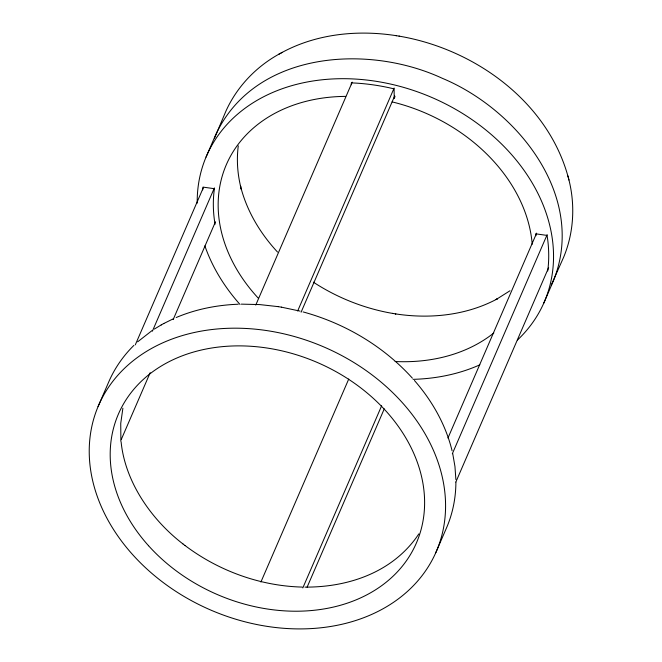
<?xml version="1.0" encoding="UTF-8"?>
<svg xmlns="http://www.w3.org/2000/svg" width="662" height="662" viewBox="0 0 662 662"><rect width="100%" height="100%" fill="white"/><g stroke="black" fill="none" stroke-linecap="round" stroke-linejoin="round"><path stroke-width="0.99" d="M455.895 482.11C455.861 497.377 452.907 512.669 446.999 526.762L435.753 552.762A183.986 143.191 23.4 0 1 132.698 554.69A183.986 143.191 23.4 0 1 233.744 328.187A183.986 143.191 23.4 0 1 435.753 552.762M202.671 189.903L203.002 187.106L214.389 188.703L213.851 193.304A172.732 134.427 23.4 0 0 214.339 219.503L215.051 224.286M547.731 270.998L548.161 267.258A184.417 143.522 23.4 0 0 547.648 239.288L547.069 235.415L535.682 233.818L535.963 235.73M238.287 145.839C236.475 159.583 237.476 173.634 240.769 187.081L240.397 185.6L241.357 189.398L240.985 187.934C247.373 212.005 260.671 233.876 277.527 252.057M122.884 408.214L120.741 423.366L120.873 439.32M214.422 138.408L225.907 111.175C236.888 86.705 256.376 66.39 279.902 53.639M98.05 406.625L109.304 380.625C115.18 367.46 123.645 355.477 133.914 345.357M206.023 157.134L215.655 134.866C254.514 51.272 367.476 43.518 442.34 78.315C517.643 109.751 587.31 196.639 553.349 281.002L543.717 303.262M135.305 344.836L203.449 187.363M152.409 331.141L214.397 187.892M120.633 440.966L150.191 372.665M173.179 319.547L215.456 221.836M255.747 305.091L352.217 82.154M297.668 310.975L394.138 88.046M301.111 312.158L394.709 95.866M395.024 96.569L394.254 98.357L394.08 88.882L389.496 87.814A184.417 143.522 23.4 0 0 355.883 83.098L351.323 82.874L351.357 84.769M260.902 582.03L348.75 379.02M302.824 587.914L381.643 405.781M307.094 587.202L384.266 408.859M447.951 438.045L536.625 233.14M452.336 453.751L547.168 234.621M455.861 482.002L548.641 267.605M551.231 285.065L563.602 257.311C573.929 232.552 575.394 204.442 568.584 178.566M418.823 533.903L416.522 537.287C390.944 572.68 348.022 587.326 304.967 587.12M137.663 341.824L152.103 330.545M509.988 290.767L496.003 299.596L497.327 298.86C466.354 315.501 429.704 319.183 395.297 313.854L395.851 313.945L392.533 313.399L393.054 313.49C364.712 308.666 337.413 297.883 313.349 282.161M154.329 329.08L161.478 324.769M280.928 53.076C315.857 33.795 357.521 29.575 396.513 35.723M163.58 323.61L173.643 318.637M278.561 54.383L282.252 52.339M161.214 324.918L163.845 323.461M176.175 317.528C195.778 309.204 217.004 305.017 238.246 304.23M241.282 304.139L259.678 304.578L278.388 306.663M302.261 587.078C260.472 586.052 218.766 571.008 185.021 545.513M399.037 36.129C475.258 48.963 549.46 102.718 568.964 180.047M281.383 307.151L300.018 311.115M395.959 35.632L399.567 36.211M278.272 306.647L281.482 307.168M303.097 311.926C344.72 323.279 383.43 346.11 412.409 378.201M182.811 543.808L185.103 545.579M182.894 543.883C150.572 518.983 124.911 481.142 121.088 441.62M414.42 380.468C432.038 400.651 445.733 424.64 452.08 450.789M567.922 175.96L568.294 177.424M452.692 453.404L454.959 466.511L455.878 479.52M197.202 203.176A183.986 143.191 23.4 0 1 431.252 97.215A183.986 143.191 23.4 0 1 517.452 340.045M479.809 364.845A183.986 143.191 23.4 0 1 413.08 379.343M239.992 304.437A183.986 143.191 23.4 0 1 204.872 245.875M493.811 332.986A162.339 126.343 23.4 0 1 395.123 361.51M258.329 298.223A162.339 126.343 23.4 0 1 226.379 164.573A162.339 126.343 23.4 0 1 345.672 96.387M392.103 101.89A162.339 126.343 23.4 0 1 532.215 244.245M148.545 545.728A162.339 126.343 23.4 0 0 415.943 544.032A162.339 126.343 23.4 0 0 237.708 345.878A162.339 126.343 23.4 0 0 148.545 545.728"/></g></svg>
